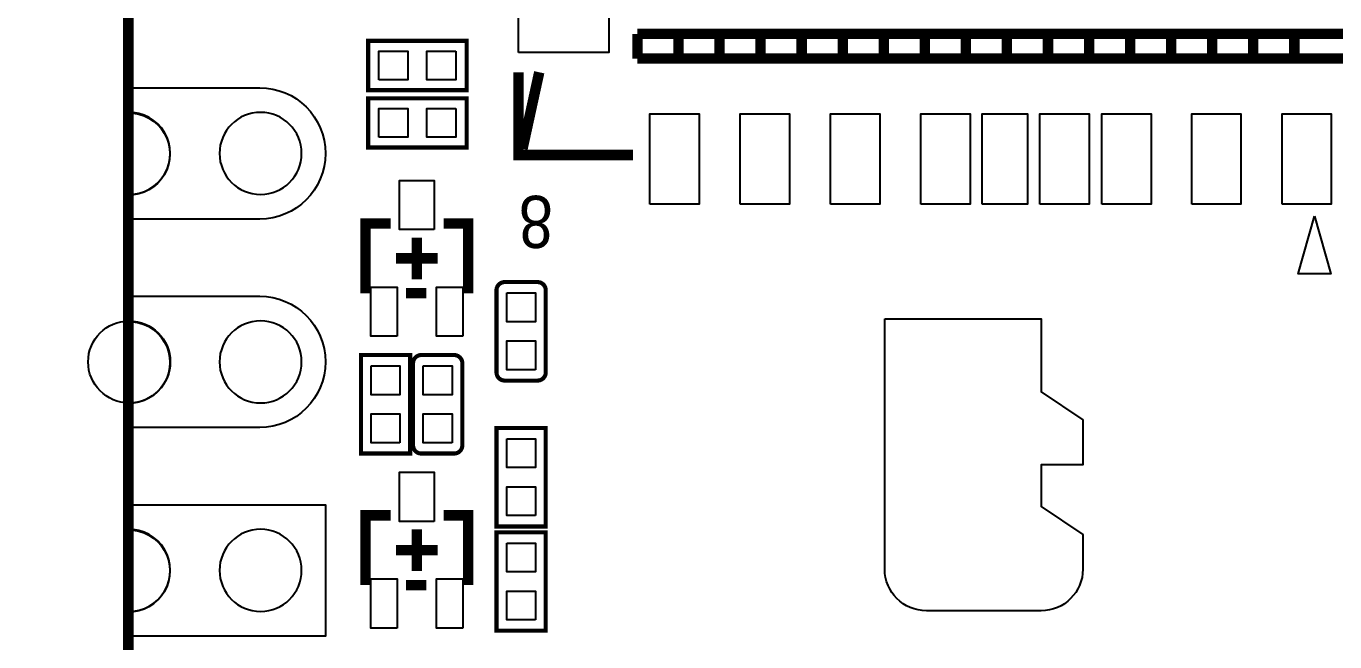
# Model space of a CAD drawing. Extents: x -3.1 to 72.3, y -97.3 to -26.1.
# Drawn here: x 23.13 to 39.07, y -86.41 to -78.91 of the extents above; entities that cross this region are included whole.
import ezdxf

# ---------------------------------------------------------------- set-up
doc = ezdxf.new("R2010")
doc.units = 0
doc.header["$MEASUREMENT"] = 0
doc.layers.get('0').update_dxf_attribs({"linetype": 'CONTINUOUS'})
doc.layers.get('Defpoints').update_dxf_attribs({"linetype": 'CONTINUOUS'})
for name, color, linetype in [('BG_OUTLINE', 254, 'CONTINUOUS'), ('PG_SILKSCREEN_TOP', 254, 'CONTINUOUS'), ('PIN_TOP', 94, 'CONTINUOUS')]:
    doc.layers.add(name, color=color, linetype=linetype)
doc.dimstyles.get("Standard").update_dxf_attribs({"dimtxt": 2, "dimasz": 2, "dimexe": 0.18, "dimexo": 0.0625, "dimgap": 0.09, "dimtad": 0, "dimtih": 1, "dimtoh": 1, "dimdec": 4, "dimzin": 0, "dimdsep": 46, "dimtxsty": 'STANDARD', "dimcen": 0.09, "dimadec": 0, "dimazin": 0, "dimtfac": 1, "dimtdec": 4, "dimtofl": 0, "dimtmove": 0, "dimatfit": 3, "dimfxl": 1, "dimtolj": 1, "dimtzin": 0, "dimarcsym": 0})

# ---------------------------------------------------------------- blocks, each defined once
blk = doc.blocks.new('*D10')
at = {"color": 0, "linetype": 'Continuous', "lineweight": -2, "transparency": 16777216}
for p, q in [((25.921, -42.357), (12.005, -42.357)), ((12.185, -44.357), (12.185, -65.397)), ((12.185, -88.617), (12.185, -67.577)), ((25.921, -90.617), (12.005, -90.617))]:
    blk.add_line(p, q, dxfattribs=at)
at = {"color": 0, "linetype": 'Continuous', "transparency": 16777216}
for points in [[(11.851, -44.357), (12.518, -44.357), (12.185, -42.357)], [(11.851, -88.617), (12.518, -88.617), (12.185, -90.617)]]:
    blk.add_solid(points, dxfattribs=at)
at = {"layer": 'Defpoints', "color": 0, "linetype": 'Continuous', "transparency": 16777216}
for p in [(25.983, -42.357), (12.185, -90.617), (25.983, -90.617)]:
    blk.add_point(p, dxfattribs=at)
at = {"color": 0, "linetype": 'Continuous', "transparency": 16777216, "insert": (12.185, -66.487), "char_height": 2, "attachment_point": 5}
blk.add_mtext('\\A1;48.26', dxfattribs=at)
blk = doc.blocks.new('*D11')
at = {"color": 0, "linetype": 'Continuous', "lineweight": -2, "transparency": 16777216}
for p, q in [((24.311, -40.987), (1.866, -40.987)), ((2.046, -42.987), (2.046, -65.397)), ((2.046, -89.987), (2.046, -67.577)), ((24.311, -91.987), (1.866, -91.987))]:
    blk.add_line(p, q, dxfattribs=at)
at = {"color": 0, "linetype": 'Continuous', "transparency": 16777216}
for points in [[(1.712, -42.987), (2.379, -42.987), (2.046, -40.987)], [(1.712, -89.987), (2.379, -89.987), (2.046, -91.987)]]:
    blk.add_solid(points, dxfattribs=at)
at = {"layer": 'Defpoints', "color": 0, "linetype": 'Continuous', "transparency": 16777216}
for p in [(2.046, -40.987), (24.373, -40.987), (24.373, -91.987)]:
    blk.add_point(p, dxfattribs=at)
at = {"color": 0, "linetype": 'Continuous', "transparency": 16777216, "insert": (2.046, -66.487), "char_height": 2, "width": 10.37528, "attachment_point": 5}
blk.add_mtext('\\A1;51.0', dxfattribs=at)

msp = doc.modelspace()

# ---------------------------------------------------------------- linework, layer by layer
at = {"layer": 'BG_OUTLINE'}
for points in [[(24.37003, -78.42435), (24.37003, -79.96461, -1.020355), (24.37003, -80.96435), (24.37003, -82.50461, -1.020355), (24.37003, -83.50435), (24.37003, -85.04461, -1.020355), (24.37003, -86.04435), (24.37003, -87.58461, -1.020355), (24.37003, -88.58435), (24.37003, -90.12461, -1.020355), (24.37003, -91.12435), (24.37003, -91.49443, 0.414332), (24.87015, -91.99456), (31.83001, -91.99456), (32.83, -91.99456), (34.37001, -91.99456), (35.37, -91.99456), (36.91001, -91.99456), (37.91, -91.99456), (44.87011, -91.99456, 0.414257)], [(26.48356, -80.45737, 1), (25.48331, -80.45737)], [(25.48331, -80.45737, 1), (26.48356, -80.45737)], [(26.48356, -82.99737, 1), (25.48331, -82.99737)], [(25.48331, -82.99737, 1), (26.48356, -82.99737)], [(26.48356, -85.53737, 1), (25.48331, -85.53737)], [(25.48331, -85.53737, 1), (26.48356, -85.53737)]]:
    msp.add_lwpolyline(points, format="xyb", dxfattribs=at)
at = {"layer": 'PG_SILKSCREEN_TOP'}
for points, const_width in [([(34.87343, -91.98745), (45.37354, -91.98745), (45.37354, -40.98729), (24.37333, -40.98729), (24.37333, -91.98745), (34.87343, -91.98745)], 0.127), ([(30.57347, -79.00195), (39.1734, -79.00195)], 0.127), ([(30.57347, -79.00195), (30.57347, -79.30192)], 0.127), ([(31.07334, -79.00195), (31.07334, -79.30192)], 0.127), ([(31.57347, -79.00195), (31.57347, -79.30192)], 0.127), ([(32.07334, -79.00195), (32.07334, -79.30192)], 0.127), ([(32.57346, -79.00195), (32.57346, -79.30192)], 0.127), ([(33.07334, -79.00195), (33.07334, -79.30192)], 0.127), ([(33.57346, -79.00195), (33.57346, -79.30192)], 0.127), ([(34.07333, -79.00195), (34.07333, -79.30192)], 0.127), ([(34.57346, -79.00195), (34.57346, -79.30192)], 0.127), ([(35.07333, -79.00195), (35.07333, -79.30192)], 0.127), ([(35.57346, -79.00195), (35.57346, -79.30192)], 0.127), ([(36.07333, -79.00195), (36.07333, -79.30192)], 0.127), ([(36.57346, -79.00195), (36.57346, -79.30192)], 0.127), ([(37.07333, -79.00195), (37.07333, -79.30192)], 0.127), ([(37.57345, -79.00195), (37.57345, -79.30192)], 0.127), ([(38.07333, -79.00195), (38.07333, -79.30192)], 0.127), ([(38.57345, -79.00195), (38.57345, -79.30192)], 0.127), ([(27.29331, -79.08653), (28.49321, -79.08653), (28.49321, -79.68648), (27.29331, -79.68648), (27.29331, -79.08653)], 0.05004), ([(30.57347, -79.30192), (39.1734, -79.30192)], 0.127), ([(29.12338, -79.4688), (29.12338, -80.47693), (30.52038, -80.47693)], 0.127), ([(29.37738, -79.4688), (29.17342, -80.402)], 0.127), ([(28.49321, -80.38549), (27.29331, -80.38549), (27.29331, -79.78554), (28.49321, -79.78554), (28.49321, -80.38549)], 0.05004), ([(27.56865, -81.31106), (27.26156, -81.31106), (27.26156, -82.16095)], 0.127), ([(28.51175, -82.16095), (28.51175, -81.31106), (28.21178, -81.31106)], 0.127), ([(27.88666, -81.99001), (27.88666, -81.48201)], 0.127), ([(27.63266, -81.73601), (28.14066, -81.73601)], 0.127), ([(27.75458, -82.16095), (28.00172, -82.16095)], 0.127), ([(27.20568, -84.11395), (27.20568, -82.91406), (27.80563, -82.91406), (27.80563, -84.11395), (27.20568, -84.11395)], 0.05004), ([(29.45663, -83.80306), (29.45663, -85.00295), (28.85668, -85.00295), (28.85668, -83.80306), (29.45663, -83.80306)], 0.05004), ([(27.56865, -84.86706), (27.26156, -84.86706), (27.26156, -85.71695)], 0.127), ([(28.51175, -85.71695), (28.51175, -84.86706), (28.21178, -84.86706)], 0.127), ([(27.88666, -85.54601), (27.88666, -85.03801)], 0.127), ([(29.45663, -85.07306), (29.45663, -86.27295), (28.85668, -86.27295), (28.85668, -85.07306), (29.45663, -85.07306)], 0.05004), ([(27.63266, -85.29201), (28.14066, -85.29201)], 0.127), ([(27.75458, -85.71695), (28.00172, -85.71695)], 0.127)]:
    msp.add_lwpolyline(points, dxfattribs=dict(at, const_width=const_width))
msp.add_lwpolyline([(38.81932, -81.22318), (39.01948, -81.9232), (38.61943, -81.9232)], close=True, dxfattribs=at)
at = {"layer": 'PG_SILKSCREEN_TOP', "const_width": 0.05004}
for points in [[(29.45663, -82.17492), (29.45663, -83.12513, -0.413469), (29.35655, -83.22495), (28.95676, -83.22495, -0.413469), (28.85668, -83.12513), (28.85668, -82.12488, -0.413469), (28.95676, -82.02506), (29.35655, -82.02506, -0.413469), (29.45663, -82.12488), (29.45663, -82.17492)], [(28.44063, -83.06392), (28.44063, -84.01413, -0.413469), (28.34055, -84.11395), (27.94076, -84.11395, -0.413469), (27.84068, -84.01413), (27.84068, -83.01388, -0.413469), (27.94076, -82.91406), (28.34055, -82.91406, -0.413469), (28.44063, -83.01388), (28.44063, -83.06392)]]:
    msp.add_lwpolyline(points, format="xyb", dxfattribs=at)
at = {"layer": 'PG_SILKSCREEN_TOP'}
msp.add_lwpolyline([(33.58489, -82.47413), (35.48989, -82.47413), (35.48989, -83.36313), (35.99789, -83.70171), (35.99789, -84.25213), (35.48989, -84.25213), (35.48989, -84.76013), (35.99789, -85.09871), (35.99789, -85.52213, -0.414144), (35.48989, -86.03013), (34.09289, -86.03013, -0.414188), (33.58489, -85.52213)], format="xyb", close=True, dxfattribs=at)
at = {"layer": 'PIN_TOP'}
for points in [[(29.12351, -79.22699), (29.12351, -78.0271), (30.22358, -78.0271), (30.22358, -79.22699)], [(27.42552, -79.56189), (27.42552, -79.21112), (27.77629, -79.21112), (27.77629, -79.56189)], [(28.36113, -79.21099), (28.36113, -79.56177), (28.01035, -79.56177), (28.01035, -79.21099)], [(27.42552, -80.2609), (27.42552, -79.91013), (27.77629, -79.91013), (27.77629, -80.2609)], [(28.36113, -79.91), (28.36113, -80.26077), (28.01035, -80.26077), (28.01035, -79.91)], [(30.72358, -81.07726), (30.72358, -79.97718), (31.32353, -79.97718), (31.32353, -81.07726)], [(31.8234, -81.07726), (31.8234, -79.97718), (32.42335, -79.97718), (32.42335, -81.07726)], [(32.92348, -81.07726), (32.92348, -79.97718), (33.52342, -79.97718), (33.52342, -81.07726)], [(34.02355, -81.07726), (34.02355, -79.97718), (34.6235, -79.97718), (34.6235, -81.07726)], [(34.77349, -81.07726), (34.77349, -79.97718), (35.3234, -79.97718), (35.3234, -81.07726)], [(35.47338, -81.07726), (35.47338, -79.97718), (36.07333, -79.97718), (36.07333, -81.07726)], [(36.2303, -81.07726), (36.2303, -79.97718), (36.83025, -79.97718), (36.83025, -81.07726)], [(37.32352, -81.07726), (37.32352, -79.97718), (37.92347, -79.97718), (37.92347, -81.07726)], [(38.42334, -81.07726), (38.42334, -79.97718), (39.02329, -79.97718), (39.02329, -81.07726)], [(28.09671, -81.38599), (27.6766, -81.38599), (27.6766, -80.78605), (28.09671, -80.78605)], [(27.64663, -82.68597), (27.32659, -82.68597), (27.32659, -82.08602), (27.64663, -82.08602)], [(28.44673, -82.68597), (28.12669, -82.68597), (28.12669, -82.08602), (28.44673, -82.08602)], [(28.98127, -82.15726), (29.33204, -82.15726), (29.33204, -82.50804), (28.98127, -82.50804)], [(29.33204, -83.09275), (28.98127, -83.09275), (28.98127, -82.74197), (29.33204, -82.74197)], [(27.33027, -83.04626), (27.68104, -83.04626), (27.68104, -83.39704), (27.33027, -83.39704)], [(27.96527, -83.04626), (28.31604, -83.04626), (28.31604, -83.39704), (27.96527, -83.39704)], [(27.68104, -83.98175), (27.33027, -83.98175), (27.33027, -83.63097), (27.68104, -83.63097)], [(28.31604, -83.98175), (27.96527, -83.98175), (27.96527, -83.63097), (28.31604, -83.63097)], [(28.98127, -83.93526), (29.33204, -83.93526), (29.33204, -84.28604), (28.98127, -84.28604)], [(28.09671, -84.94199), (27.6766, -84.94199), (27.6766, -84.34205), (28.09671, -84.34205)], [(29.33204, -84.87075), (28.98127, -84.87075), (28.98127, -84.51997), (29.33204, -84.51997)], [(28.98127, -85.20526), (29.33204, -85.20526), (29.33204, -85.55604), (28.98127, -85.55604)], [(27.64663, -86.24197), (27.32659, -86.24197), (27.32659, -85.64202), (27.64663, -85.64202)], [(28.44673, -86.24197), (28.12669, -86.24197), (28.12669, -85.64202), (28.44673, -85.64202)], [(29.33204, -86.14075), (28.98127, -86.14075), (28.98127, -85.78997), (29.33204, -85.78997)]]:
    msp.add_lwpolyline(points, close=True, dxfattribs=at)
for points in [[(24.37003, -79.6574, -0.0010716), (24.37346, -79.6574), (25.9734, -79.6574, -1), (25.9734, -81.25734), (24.37346, -81.25734, -0.0010716), (24.37003, -81.25733, -0.0010716)], [(24.37003, -82.1974, -0.0010716), (24.37346, -82.1974), (25.9734, -82.1974, -1), (25.9734, -83.79734), (24.37346, -83.79734, -0.0010716), (24.37003, -83.79733, -0.0010716)]]:
    msp.add_lwpolyline(points, format="xyb", dxfattribs=at)
msp.add_lwpolyline([(24.37003, -84.74044), (26.77337, -84.74044), (26.77337, -86.34039), (24.37003, -86.34039)], dxfattribs=at)
msp.add_circle((24.38349, -82.99737), 0.5, dxfattribs=at)
msp.add_circle((24.38349, -82.99737), 0.5, dxfattribs=at)
for centre in [(24.38349, -80.45737), (24.38349, -80.45737), (24.38349, -85.53737), (24.38349, -85.53737)]:
    msp.add_arc(centre, 0.5, 268.835667, 91.542821, dxfattribs=at)

# ---------------------------------------------------------------- texts
at = {"layer": 'PG_SILKSCREEN_TOP', "width": 0.88}
msp.add_text('8', height=0.635, rotation=180, dxfattribs=at).set_placement((29.54426, -80.97401))

# ---------------------------------------------------------------- dimensions: what is measured, and where the dimension line sits
at = {"color": 140, "linetype": 'Continuous'}
for base, p1, p2, text, picture, middle in [((2.0456, -40.98729), (24.37333, -91.98745), (24.37333, -40.98729), '51.0', '*D11', (2.0456, -66.48737)), ((12.18475, -90.61737), (25.98343, -42.35737), (25.98343, -90.61737), '48.26', '*D10', (12.18475, -66.48737))]:
    dim = msp.add_linear_dim(base=base, p1=p1, p2=p2, angle=90, text=text, dimstyle='Standard', dxfattribs=at)
    dim.commit()
    dim.dimension.update_dxf_attribs({"geometry": picture, "text_midpoint": middle, "dimtype": 160})

doc.saveas('drawing.dxf')
